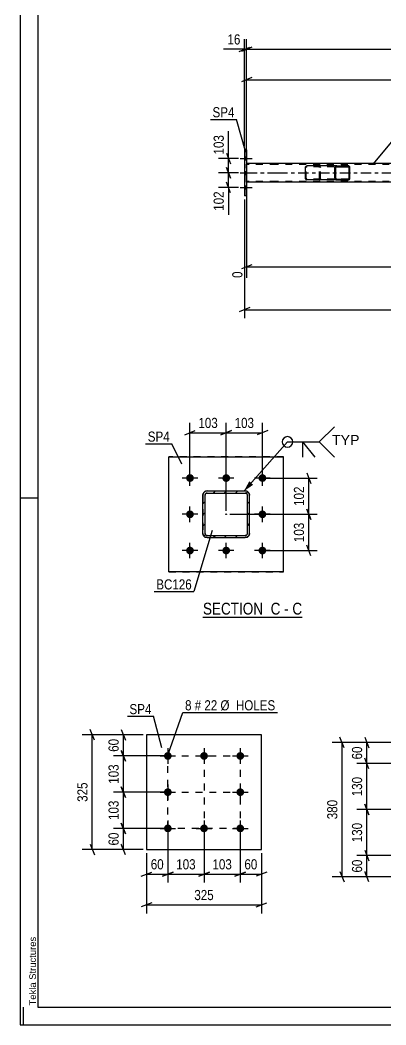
# Model space of a CAD drawing. Header units: millimetres. Extents: x 0 to 841, y 0 to 594.
# Drawn here: x 0 to 103.5, y 0 to 284.3 of the extents above; entities that cross this region are included whole.
import ezdxf

# ---------------------------------------------------------------- set-up
doc = ezdxf.new("R2010")
doc.units = ezdxf.units.MM
doc.linetypes.add('DXK_LINE_DOT2', pattern=[3.9198, 1.9599, -1.9599])
doc.linetypes.add('DXK_LINE_DOT3', pattern=[5.9187, 2.979, -0.9799, 0.9799, -0.9799])
doc.styles.add('Arial', font='arial.ttf', dxfattribs={"height": 0.2})
doc.styles.add('Arial Narrow', font='ARIALN.TTF', dxfattribs={"height": 0.2})

# ---------------------------------------------------------------- blocks, each defined once
blk = doc.blocks.new('Unknown-248143587-1133')
at = {"color": 5, "linetype": 'Continuous'}
for p, q in [((0, 594), (0, 0)), ((5, 589), (5, 5)), ((5, 149), (0, 149)), ((1, 0), (1, 5)), ((5, 5), (836, 5)), ((0, 0), (841, 0))]:
    blk.add_line(p, q, dxfattribs=at)
at = {"color": 174, "linetype": 'Continuous', "style": 'Arial'}
blk.add_text('Tekla Structures', height=1.9102, rotation=90, dxfattribs=at).set_placement((4.5, 5.5))
blk = doc.blocks.new('Unknown-248143587-13 - 2806')
at = {"color": 6, "linetype": 'Continuous'}
blk.add_line((51.75, 115.34), (79.82, 115.34), dxfattribs=at)
at = {"color": 0, "linetype": 'Continuous'}
blk.add_wipeout([(69.86, 116.09), (69.86, 119.59), (51.75, 119.59), (51.75, 116.09)], dxfattribs=at)
at = {"color": 7, "linetype": 'Continuous', "style": 'Arial Narrow'}
blk.add_text('SECTION ', height=3.34, dxfattribs=at).set_placement((51.75, 116.09))
at = {"color": 0, "linetype": 'Continuous'}
blk.add_wipeout([(73.67, 116.09), (73.67, 119.59), (70.91, 119.59), (70.91, 116.09)], dxfattribs=at)
blk.add_wipeout([(76, 116.09), (76, 119.59), (74.72, 119.59), (74.72, 116.09)], dxfattribs=at)
at = {"color": 7, "linetype": 'Continuous', "style": 'Arial Narrow'}
blk.add_text('C', height=3.34, dxfattribs=at).set_placement((70.91, 116.09))
at = {"color": 0, "linetype": 'Continuous'}
blk.add_wipeout([(79.82, 116.09), (79.82, 119.59), (77.05, 119.59), (77.05, 116.09)], dxfattribs=at)
at = {"color": 7, "linetype": 'Continuous', "style": 'Arial Narrow'}
for s, p in [('C', (77.05, 116.09)), ('-', (74.72, 116.09))]:
    blk.add_text(s, height=3.34, dxfattribs=at).set_placement(p)
blk = doc.blocks.new('Part-248143587-3631 - 3433')
at = {"color": 2, "linetype": 'Continuous'}
for p, q in [((72.63, 243.67), (64.11, 243.67)), ((163.97, 243.67), (72.73, 243.67)), ((72.63, 238.39), (64.11, 238.39)), ((589.65, 238.39), (72.73, 238.39))]:
    blk.add_line(p, q, dxfattribs=at)
at = {"color": 7, "linetype": 'DXK_LINE_DOT2'}
for p, q in [((64.11, 243.67), (64.11, 238.39)), ((72.63, 243.43), (64.11, 243.43)), ((731.64, 243.43), (72.73, 243.43)), ((72.63, 238.63), (64.11, 238.63)), ((731.64, 238.63), (72.73, 238.63))]:
    blk.add_line(p, q, dxfattribs=at)
at = {"color": 7, "linetype": 'DXK_LINE_DOT3'}
for p, q in [((64.11, 241.03), (72.63, 241.03)), ((72.73, 241.03), (731.64, 241.03))]:
    blk.add_line(p, q, dxfattribs=at)
blk = doc.blocks.new('Part-248143587-3572 - 3433')
at = {"color": 2, "linetype": 'Continuous'}
for p, q in [((64.11, 247.53), (63.47, 247.53)), ((63.47, 247.53), (63.47, 234.53)), ((64.11, 247.53), (64.11, 234.53)), ((64.11, 234.53), (63.47, 234.53))]:
    blk.add_line(p, q, dxfattribs=at)
at = {"color": 7, "linetype": 'DXK_LINE_DOT2'}
for p, q in [((63.47, 247.53), (63.47, 234.53)), ((64.11, 234.53), (64.11, 243.53))]:
    blk.add_line(p, q, dxfattribs=at)
blk = doc.blocks.new('Part-248143587-3575 - 3433')
at = {"linetype": 'Continuous'}
h = blk.add_hatch(dxfattribs=at)
h.set_pattern_fill('', scale=0.7, style=0, pattern_type=0)
h.set_pattern_definition([(45, (93.2942, 242.7308), (-1.57154, 1.57154), [])])
h.paths.add_polyline_path([(93.33, 242.55), (93.29, 242.73), (93.18, 242.89), (93.02, 242.99), (92.82, 243.03), (89.59, 243.03), (89.39, 242.99), (89.23, 242.89), (89.12, 242.73), (89.08, 242.55), (89.08, 239.51), (89.12, 239.32), (89.23, 239.17), (89.39, 239.06), (89.59, 239.03), (92.82, 239.03), (93.02, 239.06), (93.18, 239.17), (93.29, 239.32), (93.33, 239.51)])
h.paths.add_polyline_path([(93.06, 239.42), (93, 239.34), (92.92, 239.29), (92.82, 239.27), (89.59, 239.27), (89.49, 239.29), (89.41, 239.34), (89.35, 239.42), (89.33, 239.51), (89.33, 242.55), (89.35, 242.64), (89.41, 242.72), (89.49, 242.77), (89.59, 242.79), (92.82, 242.79), (92.92, 242.77), (93, 242.72), (93.06, 242.64), (93.08, 242.55), (93.08, 239.51)])
at = {"color": 2, "linetype": 'Continuous'}
for p, q in [((80.73, 242.55), (80.77, 242.73)), ((80.73, 239.51), (80.73, 242.55)), ((81.04, 242.99), (81.24, 243.03)), ((89.59, 243.03), (81.24, 243.03)), ((89.12, 242.73), (89.08, 242.55)), ((89.08, 239.51), (89.08, 242.55)), ((89.33, 242.55), (89.35, 242.64)), ((89.33, 239.51), (89.33, 242.55)), ((89.35, 242.64), (89.41, 242.72)), ((89.59, 243.03), (89.39, 242.99)), ((89.41, 242.72), (89.49, 242.77)), ((89.49, 242.77), (89.59, 242.79)), ((89.59, 243.03), (92.82, 243.03)), ((89.59, 242.79), (92.82, 242.79)), ((93.02, 242.99), (92.82, 243.03)), ((92.82, 242.79), (92.92, 242.77)), ((92.92, 242.77), (93, 242.72)), ((93, 242.72), (93.06, 242.64)), ((93.06, 242.64), (93.08, 242.55)), ((93.08, 239.51), (93.08, 242.55)), ((93.33, 242.55), (93.29, 242.73)), ((93.33, 239.51), (93.33, 242.55)), ((80.77, 239.32), (80.73, 239.51)), ((81.24, 239.03), (81.04, 239.06)), ((89.59, 239.03), (81.24, 239.03)), ((89.08, 239.51), (89.12, 239.32)), ((89.35, 239.42), (89.33, 239.51)), ((89.41, 239.34), (89.35, 239.42)), ((89.39, 239.06), (89.59, 239.03)), ((89.49, 239.29), (89.41, 239.34)), ((89.59, 239.27), (89.49, 239.29)), ((89.59, 239.27), (92.82, 239.27)), ((89.59, 239.03), (92.82, 239.03)), ((92.92, 239.29), (92.82, 239.27)), ((92.82, 239.03), (93.02, 239.06)), ((93, 239.34), (92.92, 239.29)), ((93.06, 239.42), (93, 239.34)), ((93.08, 239.51), (93.06, 239.42)), ((93.29, 239.32), (93.33, 239.51))]:
    blk.add_line(p, q, dxfattribs=at)
at = {"color": 7, "linetype": 'DXK_LINE_DOT2'}
for p, q in [((81, 242.64), (80.98, 242.55)), ((80.98, 239.51), (80.98, 242.55)), ((81.06, 242.72), (81, 242.64)), ((81.14, 242.77), (81.06, 242.72)), ((81.24, 242.79), (81.14, 242.77)), ((92.82, 242.79), (81.24, 242.79)), ((84.47, 243.03), (84.67, 242.99)), ((84.57, 242.77), (84.47, 242.79)), ((84.65, 242.72), (84.57, 242.77)), ((84.71, 242.64), (84.65, 242.72)), ((84.73, 242.55), (84.71, 242.64)), ((84.73, 239.51), (84.73, 242.55)), ((84.94, 242.73), (84.98, 242.55)), ((84.98, 239.51), (84.98, 242.55)), ((92.82, 243.03), (89.59, 243.03)), ((80.98, 239.51), (81, 239.42)), ((81, 239.42), (81.06, 239.34)), ((81.06, 239.34), (81.14, 239.29)), ((81.14, 239.29), (81.24, 239.27)), ((92.82, 239.27), (81.24, 239.27)), ((84.47, 239.27), (84.57, 239.29)), ((84.67, 239.06), (84.47, 239.03)), ((84.57, 239.29), (84.65, 239.34)), ((84.65, 239.34), (84.71, 239.42)), ((84.71, 239.42), (84.73, 239.51)), ((84.98, 239.51), (84.94, 239.32)), ((92.82, 239.03), (89.59, 239.03))]:
    blk.add_line(p, q, dxfattribs=at)
at = {"color": 2, "linetype": 'Continuous'}
for centre, start, end in [((81.22, 242.53), 110.7583, 155.68), ((89.57, 242.53), 110.7583, 155.68), ((92.84, 242.53), 24.32, 69.2417), ((81.22, 239.53), 204.32, 249.2417), ((89.57, 239.53), 204.32, 249.2417), ((92.84, 239.53), 290.7583, 335.68)]:
    blk.add_arc(centre, 0.496, start, end, dxfattribs=at)
at = {"color": 7, "linetype": 'DXK_LINE_DOT2'}
for centre, start, end in [((84.49, 242.53), 24.32, 69.2417), ((84.49, 239.53), 290.7583, 335.68)]:
    blk.add_arc(centre, 0.496, start, end, dxfattribs=at)
blk = doc.blocks.new('Bolt-248143587-3662 - 3433')
at = {"linetype": 'Continuous'}
for points in [[(64.11, 244.69), (64.11, 245.57), (63.47, 245.57), (63.47, 244.69)], [(64.11, 244.69), (64.11, 245.57), (63.47, 245.57), (63.47, 244.69)], [(64.11, 244.69), (64.11, 245.57), (63.47, 245.57), (63.47, 244.69)], [(64.11, 240.59), (64.11, 241.47), (63.47, 241.47), (63.47, 240.59)], [(64.11, 240.59), (64.11, 241.47), (63.47, 241.47), (63.47, 240.59)], [(64.11, 236.49), (64.11, 237.37), (63.47, 237.37), (63.47, 236.49)], [(64.11, 236.49), (64.11, 237.37), (63.47, 237.37), (63.47, 236.49)], [(64.11, 236.49), (64.11, 237.37), (63.47, 237.37), (63.47, 236.49)]]:
    blk.add_hatch(color=1, dxfattribs=at).paths.add_polyline_path(points)
at = {"color": 1, "linetype": 'Continuous'}
for p, q in [((62.31, 245.13), (65.63, 245.13)), ((62.31, 245.13), (65.63, 245.13)), ((62.31, 245.13), (65.63, 245.13)), ((63.47, 245.57), (64.11, 245.57)), ((63.47, 245.57), (64.11, 245.57)), ((63.47, 245.57), (64.11, 245.57)), ((63.47, 244.69), (64.11, 244.69)), ((63.47, 244.69), (64.11, 244.69)), ((63.47, 244.69), (64.11, 244.69)), ((62.31, 241.03), (65.63, 241.03)), ((62.31, 241.03), (65.63, 241.03)), ((63.47, 241.47), (64.11, 241.47)), ((63.47, 241.47), (64.11, 241.47)), ((63.47, 240.59), (64.11, 240.59)), ((63.47, 240.59), (64.11, 240.59)), ((62.31, 236.93), (65.63, 236.93)), ((62.31, 236.93), (65.63, 236.93)), ((62.31, 236.93), (65.63, 236.93)), ((63.47, 237.37), (64.11, 237.37)), ((63.47, 237.37), (64.11, 237.37)), ((63.47, 237.37), (64.11, 237.37)), ((63.47, 236.49), (64.11, 236.49)), ((63.47, 236.49), (64.11, 236.49)), ((63.47, 236.49), (64.11, 236.49))]:
    blk.add_line(p, q, dxfattribs=at)
blk = doc.blocks.new('Part-248143587-2860 - 2806')
at = {"linetype": 'Continuous'}
h = blk.add_hatch(dxfattribs=at)
h.set_pattern_fill('', scale=0.7, style=0, pattern_type=0)
h.set_pattern_definition([(45, (64.189, 137.9388), (-1.57154, 1.57154), [])])
h.paths.add_polyline_path([(63.73, 137.85), (64.19, 137.94), (64.58, 138.2), (64.84, 138.59), (64.93, 139.05), (64.93, 149.85), (64.84, 150.31), (64.58, 150.7), (64.19, 150.96), (63.73, 151.05), (52.93, 151.05), (52.47, 150.96), (52.08, 150.7), (51.82, 150.31), (51.73, 149.85), (51.73, 139.05), (51.82, 138.59), (52.08, 138.2), (52.47, 137.94), (52.93, 137.85)])
h.paths.add_polyline_path([(52.93, 138.45), (52.7, 138.49), (52.51, 138.62), (52.38, 138.82), (52.33, 139.05), (52.33, 149.85), (52.38, 150.08), (52.51, 150.27), (52.7, 150.4), (52.93, 150.45), (63.73, 150.45), (63.96, 150.4), (64.15, 150.27), (64.28, 150.08), (64.33, 149.85), (64.33, 139.05), (64.28, 138.82), (64.15, 138.62), (63.96, 138.49), (63.73, 138.45)])
blk.add_hatch(color=30, dxfattribs=at).paths.add_polyline_path([(58.33, 144.35, -1), (58.33, 144.55, -1)])
at = {"color": 7, "linetype": 'DXK_LINE_DOT2'}
for p, q in [((52.47, 150.96), (52.93, 151.05)), ((52.93, 151.05), (63.73, 151.05)), ((63.73, 151.05), (64.19, 150.96)), ((51.73, 149.85), (51.82, 150.31)), ((51.73, 149.85), (51.73, 139.05)), ((52.38, 150.08), (52.33, 149.85)), ((52.33, 139.05), (52.33, 149.85)), ((52.51, 150.27), (52.38, 150.08)), ((52.7, 150.4), (52.51, 150.27)), ((52.93, 150.45), (52.7, 150.4)), ((52.93, 150.45), (63.73, 150.45)), ((63.96, 150.4), (63.73, 150.45)), ((64.15, 150.27), (63.96, 150.4)), ((64.28, 150.08), (64.15, 150.27)), ((64.33, 149.85), (64.28, 150.08)), ((64.33, 139.05), (64.33, 149.85)), ((64.84, 150.31), (64.93, 149.85)), ((64.93, 139.05), (64.93, 149.85)), ((51.82, 138.59), (51.73, 139.05)), ((52.33, 139.05), (52.38, 138.82)), ((52.38, 138.82), (52.51, 138.62)), ((52.93, 137.85), (52.47, 137.94)), ((52.51, 138.62), (52.7, 138.49)), ((52.7, 138.49), (52.93, 138.45)), ((52.93, 138.45), (63.73, 138.45)), ((52.93, 137.85), (63.73, 137.85)), ((63.73, 138.45), (63.96, 138.49)), ((64.19, 137.94), (63.73, 137.85)), ((63.96, 138.49), (64.15, 138.62)), ((64.15, 138.62), (64.28, 138.82)), ((64.28, 138.82), (64.33, 139.05)), ((64.93, 139.05), (64.84, 138.59))]:
    blk.add_line(p, q, dxfattribs=at)
at = {"color": 2, "linetype": 'Continuous'}
for p, q in [((52.93, 151.05), (52.47, 150.96)), ((52.93, 151.05), (52.93, 151.05)), ((52.93, 151.05), (63.73, 151.05)), ((63.73, 151.05), (63.73, 151.05)), ((64.19, 150.96), (63.73, 151.05)), ((51.82, 150.31), (51.73, 149.85)), ((51.73, 149.85), (51.73, 149.85)), ((51.73, 139.05), (51.73, 149.85)), ((52.33, 149.85), (52.38, 150.08)), ((52.33, 149.85), (52.33, 149.85)), ((52.33, 139.05), (52.33, 149.85)), ((52.38, 150.08), (52.51, 150.27)), ((52.51, 150.27), (52.7, 150.4)), ((52.7, 150.4), (52.93, 150.45)), ((52.93, 150.45), (52.93, 150.45)), ((52.93, 150.45), (63.73, 150.45)), ((63.73, 150.45), (63.73, 150.45)), ((63.73, 150.45), (63.96, 150.4)), ((63.96, 150.4), (64.15, 150.27)), ((64.15, 150.27), (64.28, 150.08)), ((64.28, 150.08), (64.33, 149.85)), ((64.33, 149.85), (64.33, 149.85)), ((64.33, 139.05), (64.33, 149.85)), ((64.93, 149.85), (64.84, 150.31)), ((64.93, 149.85), (64.93, 149.85)), ((64.93, 139.05), (64.93, 149.85)), ((51.73, 139.05), (51.73, 139.05)), ((51.73, 139.05), (51.82, 138.59)), ((52.33, 139.05), (52.33, 139.05)), ((52.38, 138.82), (52.33, 139.05)), ((52.51, 138.62), (52.38, 138.82)), ((52.47, 137.94), (52.93, 137.85)), ((52.7, 138.49), (52.51, 138.62)), ((52.93, 138.45), (52.7, 138.49)), ((52.93, 138.45), (52.93, 138.45)), ((52.93, 138.45), (63.73, 138.45)), ((52.93, 137.85), (52.93, 137.85)), ((52.93, 137.85), (63.73, 137.85)), ((63.96, 138.49), (63.73, 138.45)), ((63.73, 138.45), (63.73, 138.45)), ((63.73, 137.85), (64.19, 137.94)), ((63.73, 137.85), (63.73, 137.85)), ((64.15, 138.62), (63.96, 138.49)), ((64.28, 138.82), (64.15, 138.62)), ((64.33, 139.05), (64.28, 138.82)), ((64.33, 139.05), (64.33, 139.05)), ((64.84, 138.59), (64.93, 139.05)), ((64.93, 139.05), (64.93, 139.05))]:
    blk.add_line(p, q, dxfattribs=at)
at = {"color": 7, "linetype": 'DXK_LINE_DOT3'}
blk.add_line((58.33, 144.45), (58.33, 144.45), dxfattribs=at)
at = {"color": 30, "linetype": 'DXK_LINE_DOT3'}
blk.add_line((58.33, 144.45), (58.33, 144.45), dxfattribs=at)
at = {"color": 30, "linetype": 'Continuous'}
blk.add_circle((58.33, 144.45), 0.1, dxfattribs=at)
at = {"color": 7, "linetype": 'DXK_LINE_DOT2'}
for centre, start, end in [((52.93, 149.85), 112.5, 157.5), ((63.73, 149.85), 22.5, 67.5), ((52.93, 139.05), 202.5, 247.5), ((63.73, 139.05), 292.5, 337.5)]:
    blk.add_arc(centre, 1.2, start, end, dxfattribs=at)
at = {"color": 2, "linetype": 'Continuous'}
for centre, start, end in [((52.93, 149.85), 112.5, 157.5), ((63.73, 149.85), 22.5, 67.5), ((52.93, 139.05), 202.5, 247.5), ((63.73, 139.05), 292.5, 337.5)]:
    blk.add_arc(centre, 1.2, start, end, dxfattribs=at)
blk = doc.blocks.new('Part-248143587-2831 - 2806')
at = {"color": 2, "linetype": 'Continuous'}
for p, q in [((42.08, 160.7), (74.58, 160.7)), ((42.08, 128.2), (42.08, 160.7)), ((74.58, 128.2), (74.58, 160.7)), ((74.58, 128.2), (42.08, 128.2))]:
    blk.add_line(p, q, dxfattribs=at)
at = {"color": 7, "linetype": 'DXK_LINE_DOT2'}
for p, q in [((74.58, 160.7), (42.08, 160.7)), ((42.08, 128.2), (74.58, 128.2))]:
    blk.add_line(p, q, dxfattribs=at)
blk = doc.blocks.new('Bolt-248143587-2833 - 2806')
at = {"linetype": 'Continuous'}
for points in [[(48.08, 153.6, -1), (48.08, 155.8, -1)], [(58.33, 153.6, -1), (58.33, 155.8, -1)], [(68.58, 153.6, -1), (68.58, 155.8, -1)], [(48.08, 143.35, -1), (48.08, 145.55, -1)], [(68.58, 143.35, -1), (68.58, 145.55, -1)], [(48.08, 133.1, -1), (48.08, 135.3, -1)], [(58.33, 133.1, -1), (58.33, 135.3, -1)], [(68.58, 133.1, -1), (68.58, 135.3, -1)]]:
    blk.add_hatch(color=1, dxfattribs=at).paths.add_polyline_path(points)
at = {"color": 1, "linetype": 'Continuous'}
for p, q in [((48.08, 152.5), (48.08, 156.9)), ((58.33, 152.5), (58.33, 156.9)), ((68.58, 152.5), (68.58, 156.9)), ((50.28, 154.7), (45.88, 154.7)), ((60.53, 154.7), (56.13, 154.7)), ((70.78, 154.7), (66.38, 154.7)), ((48.08, 142.25), (48.08, 146.65)), ((68.58, 142.25), (68.58, 146.65)), ((50.28, 144.45), (45.88, 144.45)), ((70.78, 144.45), (66.38, 144.45)), ((50.28, 134.2), (45.88, 134.2)), ((48.08, 132), (48.08, 136.4)), ((60.53, 134.2), (56.13, 134.2)), ((58.33, 132), (58.33, 136.4)), ((70.78, 134.2), (66.38, 134.2)), ((68.58, 132), (68.58, 136.4))]:
    blk.add_line(p, q, dxfattribs=at)
blk = doc.blocks.new('Bolt-248143587-19166 - 19164')
at = {"linetype": 'Continuous'}
for points in [[(41.81, 77.19, -1), (41.81, 74.99, -1)], [(52.06, 77.19, -1), (52.06, 74.99, -1)], [(62.31, 77.19, -1), (62.31, 74.99, -1)], [(41.81, 66.94, -1), (41.81, 64.74, -1)], [(62.31, 66.94, -1), (62.31, 64.74, -1)], [(41.81, 56.69, -1), (41.81, 54.49, -1)], [(52.06, 56.69, -1), (52.06, 54.49, -1)], [(62.31, 56.69, -1), (62.31, 54.49, -1)]]:
    blk.add_hatch(color=1, dxfattribs=at).paths.add_polyline_path(points)
at = {"color": 1, "linetype": 'Continuous'}
for p, q in [((41.81, 78.29), (41.81, 73.89)), ((52.06, 78.29), (52.06, 73.89)), ((62.31, 78.29), (62.31, 73.89)), ((39.61, 76.09), (44.01, 76.09)), ((49.86, 76.09), (54.26, 76.09)), ((60.11, 76.09), (64.51, 76.09)), ((39.61, 65.84), (44.01, 65.84)), ((41.81, 68.04), (41.81, 63.64)), ((60.11, 65.84), (64.51, 65.84)), ((62.31, 68.04), (62.31, 63.64)), ((41.81, 57.79), (41.81, 53.39)), ((52.06, 57.79), (52.06, 53.39)), ((62.31, 57.79), (62.31, 53.39)), ((39.61, 55.59), (44.01, 55.59)), ((49.86, 55.59), (54.26, 55.59)), ((60.11, 55.59), (64.51, 55.59))]:
    blk.add_line(p, q, dxfattribs=at)
blk = doc.blocks.new('Part-248143587-19165 - 19164')
at = {"color": 2, "linetype": 'Continuous'}
for p, q in [((35.81, 82.09), (35.81, 49.59)), ((68.31, 82.09), (35.81, 82.09)), ((68.31, 49.59), (68.31, 82.09)), ((35.81, 49.59), (68.31, 49.59))]:
    blk.add_line(p, q, dxfattribs=at)
blk = doc.blocks.new('Rectangle-248143587-20708 - 19164')
at = {"color": 1, "linetype": 'DXK_LINE_DOT2'}
blk.add_lwpolyline([(41.81, 76.09), (62.31, 76.09), (62.31, 55.59), (41.81, 55.59), (41.81, 76.09)], close=True, dxfattribs=at)
blk = doc.blocks.new('Line-248143587-20843 - 19164')
at = {"color": 1, "linetype": 'DXK_LINE_DOT2'}
blk.add_line((41.81, 65.84), (62.31, 65.84), dxfattribs=at)
blk = doc.blocks.new('Line-248143587-20850 - 19164')
at = {"color": 1, "linetype": 'DXK_LINE_DOT2'}
blk.add_line((52.06, 76.09), (52.06, 55.59), dxfattribs=at)
blk = doc.blocks.new('StraightDimension-248143587-17992 - 3433')
at = {"color": 7, "linetype": 'Continuous'}
for p, q in [((58.38, 242.53), (59.58, 239.53)), ((61.79, 241.03), (56.13, 241.03)), ((58.98, 236.93), (58.98, 241.03)), ((61.79, 236.93), (56.13, 236.93)), ((59.58, 235.43), (58.38, 238.43))]:
    blk.add_line(p, q, dxfattribs=at)
at = {"color": 0}
blk.add_wipeout([(58.23, 236.4), (54.03, 236.4), (54.03, 229.72), (58.23, 229.72)], dxfattribs=at)
at = {"color": 7, "linetype": 'Continuous'}
blk.add_line((58.98, 236.93), (58.98, 229.19), dxfattribs=at)
blk.add_line((58.98, 236.93), (58.98, 229.19), dxfattribs=at)
at = {"color": 3, "style": 'Arial Narrow'}
blk.add_text('102', height=2.863, rotation=90.0002, dxfattribs=at).set_placement((57.63, 230.32))
blk = doc.blocks.new('StraightDimension-248143587-3708 - 3433')
at = {"color": 7, "linetype": 'Continuous'}
for p, q in [((64.11, 237.39), (64.11, 211.32)), ((164.77, 236.99), (164.77, 205.84)), ((65.61, 215.05), (62.61, 213.85)), ((64.11, 214.45), (164.77, 214.45)), ((163.27, 213.85), (166.27, 215.05))]:
    blk.add_line(p, q, dxfattribs=at)
at = {"color": 0}
blk.add_wipeout([(118.69, 215.2), (118.69, 219.4), (110.18, 219.4), (110.18, 215.2)], dxfattribs=at)
at = {"color": 0, "linetype": 'Continuous'}
for points in [[(63.51, 213.75), (59.31, 213.75), (59.31, 210.72), (63.51, 210.72)], [(164.17, 213.75), (159.97, 213.75), (159.97, 205.24), (164.17, 205.24)]]:
    blk.add_wipeout(points, dxfattribs=at)
at = {"color": 3, "style": 'Arial Narrow'}
blk.add_text('3626', height=2.863, dxfattribs=at).set_placement((110.78, 215.8))
at = {"color": 3, "linetype": 'Continuous', "style": 'Arial Narrow'}
for s, height, p in [('0', 2.86, (62.91, 211.32)), ('3626', 2.863, (163.57, 205.84))]:
    blk.add_text(s, height=height, rotation=90.0002, dxfattribs=at).set_placement(p)
blk = doc.blocks.new('StraightDimension-248143587-3715 - 3433')
at = {"color": 7, "linetype": 'Continuous'}
for p, q in [((63.47, 233.53), (63.47, 199.94)), ((64.97, 202.94), (61.97, 201.74)), ((63.47, 202.34), (740.9, 202.34))]:
    blk.add_line(p, q, dxfattribs=at)
blk = doc.blocks.new('StraightDimension-248143587-3748 - 3433')
at = {"color": 7, "linetype": 'Continuous'}
for p, q in [((64.11, 244.67), (64.11, 270.24)), ((164.77, 245.07), (164.77, 270.24)), ((65.61, 267.99), (62.61, 266.79)), ((64.11, 267.39), (164.77, 267.39)), ((163.27, 266.79), (166.27, 267.99))]:
    blk.add_line(p, q, dxfattribs=at)
at = {"color": 0}
blk.add_wipeout([(118.7, 268.14), (118.7, 272.34), (110.18, 272.34), (110.18, 268.14)], dxfattribs=at)
at = {"color": 3, "style": 'Arial Narrow'}
blk.add_text('3626', height=2.863, dxfattribs=at).set_placement((110.78, 268.74))
blk = doc.blocks.new('StraightDimension-248143587-3765 - 3433')
at = {"color": 7, "linetype": 'Continuous'}
for p, q in [((64.11, 248.53), (64.11, 278.87)), ((65.61, 276.62), (62.61, 275.42)), ((64.11, 276.02), (740.26, 276.02))]:
    blk.add_line(p, q, dxfattribs=at)
blk = doc.blocks.new('StraightDimension-248143587-3775 - 3433')
at = {"color": 7, "linetype": 'Continuous'}
for p, q in [((63.47, 248.53), (63.47, 278.87)), ((64.11, 248.53), (64.11, 278.87)), ((61.97, 275.42), (64.97, 276.62)), ((65.61, 276.62), (62.61, 275.42)), ((63.47, 276.02), (64.11, 276.02))]:
    blk.add_line(p, q, dxfattribs=at)
at = {"color": 0}
blk.add_wipeout([(62.94, 276.77), (62.94, 280.97), (58.09, 280.97), (58.09, 276.77)], dxfattribs=at)
at = {"color": 7, "linetype": 'Continuous'}
blk.add_line((63.47, 276.02), (57.56, 276.02), dxfattribs=at)
blk.add_line((63.47, 276.02), (57.56, 276.02), dxfattribs=at)
at = {"color": 3, "style": 'Arial Narrow'}
blk.add_text('16', height=2.863, dxfattribs=at).set_placement((58.69, 277.37))
blk = doc.blocks.new('StraightDimension-248143587-17991 - 3433')
at = {"color": 7, "linetype": 'Continuous'}
for p, q in [((61.79, 245.13), (56.13, 245.13)), ((58.38, 246.63), (59.58, 243.63)), ((58.98, 241.03), (58.98, 245.13)), ((59.58, 239.53), (58.38, 242.53)), ((61.79, 241.03), (56.13, 241.03))]:
    blk.add_line(p, q, dxfattribs=at)
at = {"color": 0}
blk.add_wipeout([(58.23, 252.34), (54.03, 252.34), (54.03, 245.65), (58.23, 245.65)], dxfattribs=at)
at = {"color": 7, "linetype": 'Continuous'}
blk.add_line((58.98, 245.13), (58.98, 252.86), dxfattribs=at)
blk.add_line((58.98, 245.13), (58.98, 252.86), dxfattribs=at)
at = {"color": 3, "style": 'Arial Narrow'}
blk.add_text('103', height=2.863, rotation=90.0002, dxfattribs=at).set_placement((57.63, 246.25))
blk = doc.blocks.new('StraightDimension-248143587-18056 - 2806')
at = {"color": 7, "linetype": 'Continuous'}
for p, q in [((69.58, 154.7), (84.1, 154.7)), ((81.1, 156.2), (82.3, 153.2)), ((81.7, 144.45), (81.7, 154.7)), ((82.3, 142.95), (81.1, 145.95)), ((59.33, 144.45), (84.1, 144.45))]:
    blk.add_line(p, q, dxfattribs=at)
at = {"color": 0}
blk.add_wipeout([(80.95, 152.92), (76.75, 152.92), (76.75, 146.23), (80.95, 146.23)], dxfattribs=at)
at = {"color": 3, "style": 'Arial Narrow'}
blk.add_text('102', height=2.863, rotation=90.0002, dxfattribs=at).set_placement((80.35, 146.83))
blk = doc.blocks.new('StraightDimension-248143587-18057 - 2806')
at = {"color": 7, "linetype": 'Continuous'}
for p, q in [((81.1, 145.95), (82.3, 142.95)), ((59.33, 144.45), (84.1, 144.45)), ((81.7, 134.2), (81.7, 144.45)), ((69.58, 134.2), (84.1, 134.2)), ((82.3, 132.7), (81.1, 135.7))]:
    blk.add_line(p, q, dxfattribs=at)
at = {"color": 0}
blk.add_wipeout([(80.95, 142.67), (76.75, 142.67), (76.75, 135.98), (80.95, 135.98)], dxfattribs=at)
at = {"color": 3, "style": 'Arial Narrow'}
blk.add_text('103', height=2.863, rotation=90.0002, dxfattribs=at).set_placement((80.35, 136.58))
blk = doc.blocks.new('StraightDimension-248143587-18064 - 2806')
at = {"color": 7, "linetype": 'Continuous'}
for p, q in [((56.83, 166.92), (59.83, 168.12)), ((58.33, 145.45), (58.33, 170.37)), ((70.08, 168.12), (67.08, 166.92)), ((68.58, 155.7), (68.58, 170.37)), ((58.33, 167.52), (68.58, 167.52))]:
    blk.add_line(p, q, dxfattribs=at)
at = {"color": 0}
blk.add_wipeout([(66.8, 168.27), (66.8, 172.47), (60.11, 172.47), (60.11, 168.27)], dxfattribs=at)
at = {"color": 3, "style": 'Arial Narrow'}
blk.add_text('103', height=2.863, dxfattribs=at).set_placement((60.71, 168.87))
blk = doc.blocks.new('StraightDimension-248143587-18065 - 2806')
at = {"color": 7, "linetype": 'Continuous'}
for p, q in [((46.58, 166.92), (49.58, 168.12)), ((48.08, 155.7), (48.08, 170.37)), ((59.83, 168.12), (56.83, 166.92)), ((58.33, 145.45), (58.33, 170.37)), ((48.08, 167.52), (58.33, 167.52))]:
    blk.add_line(p, q, dxfattribs=at)
at = {"color": 0}
blk.add_wipeout([(56.55, 168.27), (56.55, 172.47), (49.86, 172.47), (49.86, 168.27)], dxfattribs=at)
at = {"color": 3, "style": 'Arial Narrow'}
blk.add_text('103', height=2.863, dxfattribs=at).set_placement((50.46, 168.87))
blk = doc.blocks.new('StraightDimension-248143587-19494 - 19212')
at = {"color": 7, "linetype": 'Continuous'}
for p, q in [((113.13, 79.93), (95.28, 79.93)), ((97.53, 81.43), (98.73, 78.43)), ((98.13, 73.93), (98.13, 79.93)), ((119.13, 73.93), (95.28, 73.93)), ((98.73, 72.43), (97.53, 75.43))]:
    blk.add_line(p, q, dxfattribs=at)
at = {"color": 0}
blk.add_wipeout([(97.38, 79.35), (93.18, 79.35), (93.18, 74.5), (97.38, 74.5)], dxfattribs=at)
at = {"color": 3, "style": 'Arial Narrow'}
blk.add_text('60', height=2.863, rotation=90.0002, dxfattribs=at).set_placement((96.78, 75.1))
blk = doc.blocks.new('StraightDimension-248143587-19510 - 19212')
at = {"color": 7, "linetype": 'Continuous'}
for p, q in [((113.13, 79.93), (88.28, 79.93)), ((91.73, 78.43), (90.53, 81.43)), ((91.13, 41.93), (91.13, 79.93)), ((90.53, 43.43), (91.73, 40.43)), ((113.13, 41.93), (88.28, 41.93))]:
    blk.add_line(p, q, dxfattribs=at)
at = {"color": 0}
blk.add_wipeout([(90.38, 64.27), (86.18, 64.27), (86.18, 57.58), (90.38, 57.58)], dxfattribs=at)
at = {"color": 3, "style": 'Arial Narrow'}
blk.add_text('380', height=2.863, rotation=90.0002, dxfattribs=at).set_placement((89.78, 58.18))
blk = doc.blocks.new('StraightDimension-248143587-19495 - 19212')
at = {"color": 7, "linetype": 'Continuous'}
for p, q in [((119.13, 73.93), (95.28, 73.93)), ((98.73, 72.43), (97.53, 75.43)), ((98.13, 60.93), (98.13, 73.93)), ((119.13, 60.93), (95.28, 60.93)), ((97.53, 62.43), (98.73, 59.43))]:
    blk.add_line(p, q, dxfattribs=at)
at = {"color": 0}
blk.add_wipeout([(97.38, 70.77), (93.18, 70.77), (93.18, 64.08), (97.38, 64.08)], dxfattribs=at)
at = {"color": 3, "style": 'Arial Narrow'}
blk.add_text('130', height=2.863, rotation=90.0002, dxfattribs=at).set_placement((96.78, 64.68))
blk = doc.blocks.new('StraightDimension-248143587-19496 - 19212')
at = {"color": 7, "linetype": 'Continuous'}
for p, q in [((119.13, 60.93), (95.28, 60.93)), ((98.73, 59.43), (97.53, 62.43)), ((98.13, 47.93), (98.13, 60.93)), ((97.53, 49.43), (98.73, 46.43)), ((119.13, 47.93), (95.28, 47.93))]:
    blk.add_line(p, q, dxfattribs=at)
at = {"color": 0}
blk.add_wipeout([(97.38, 57.77), (93.18, 57.77), (93.18, 51.08), (97.38, 51.08)], dxfattribs=at)
at = {"color": 3, "style": 'Arial Narrow'}
blk.add_text('130', height=2.863, rotation=90.0002, dxfattribs=at).set_placement((96.78, 51.68))
blk = doc.blocks.new('StraightDimension-248143587-19497 - 19212')
at = {"color": 7, "linetype": 'Continuous'}
for p, q in [((97.53, 49.43), (98.73, 46.43)), ((119.13, 47.93), (95.28, 47.93)), ((98.13, 41.93), (98.13, 47.93)), ((98.73, 40.43), (97.53, 43.43)), ((113.13, 41.93), (95.28, 41.93))]:
    blk.add_line(p, q, dxfattribs=at)
at = {"color": 0}
blk.add_wipeout([(97.38, 47.35), (93.18, 47.35), (93.18, 42.5), (97.38, 42.5)], dxfattribs=at)
at = {"color": 3, "style": 'Arial Narrow'}
blk.add_text('60', height=2.863, rotation=90.0002, dxfattribs=at).set_placement((96.78, 43.1))
blk = doc.blocks.new('StraightDimension-248143587-19413 - 19164')
at = {"color": 7, "linetype": 'Continuous'}
for p, q in [((28.64, 57.09), (29.84, 54.09)), ((40.81, 55.59), (26.39, 55.59)), ((29.24, 49.59), (29.24, 55.59)), ((34.81, 49.59), (26.39, 49.59)), ((29.84, 48.09), (28.64, 51.09))]:
    blk.add_line(p, q, dxfattribs=at)
at = {"color": 0}
blk.add_wipeout([(28.49, 55.02), (24.29, 55.02), (24.29, 50.16), (28.49, 50.16)], dxfattribs=at)
at = {"color": 3, "style": 'Arial Narrow'}
blk.add_text('60', height=2.863, rotation=90.0002, dxfattribs=at).set_placement((27.89, 50.76))
blk = doc.blocks.new('StraightDimension-248143587-19410 - 19164')
at = {"color": 7, "linetype": 'Continuous'}
for p, q in [((28.64, 83.59), (29.84, 80.59)), ((34.81, 82.09), (26.39, 82.09)), ((29.24, 76.09), (29.24, 82.09)), ((29.84, 74.59), (28.64, 77.59)), ((40.81, 76.09), (26.39, 76.09))]:
    blk.add_line(p, q, dxfattribs=at)
at = {"color": 0}
blk.add_wipeout([(28.49, 81.52), (24.29, 81.52), (24.29, 76.66), (28.49, 76.66)], dxfattribs=at)
at = {"color": 3, "style": 'Arial Narrow'}
blk.add_text('60', height=2.863, rotation=90.0002, dxfattribs=at).set_placement((27.89, 77.26))
blk = doc.blocks.new('StraightDimension-248143587-19411 - 19164')
at = {"color": 7, "linetype": 'Continuous'}
for p, q in [((28.64, 77.59), (29.84, 74.59)), ((40.81, 76.09), (26.39, 76.09)), ((29.24, 65.84), (29.24, 76.09)), ((40.81, 65.84), (26.39, 65.84)), ((29.84, 64.34), (28.64, 67.34))]:
    blk.add_line(p, q, dxfattribs=at)
at = {"color": 0}
blk.add_wipeout([(28.49, 74.31), (24.29, 74.31), (24.29, 67.62), (28.49, 67.62)], dxfattribs=at)
at = {"color": 3, "style": 'Arial Narrow'}
blk.add_text('103', height=2.863, rotation=90.0002, dxfattribs=at).set_placement((27.89, 68.22))
blk = doc.blocks.new('StraightDimension-248143587-19412 - 19164')
at = {"color": 7, "linetype": 'Continuous'}
for p, q in [((40.81, 65.84), (26.39, 65.84)), ((28.64, 67.34), (29.84, 64.34)), ((29.24, 55.59), (29.24, 65.84)), ((29.84, 54.09), (28.64, 57.09)), ((40.81, 55.59), (26.39, 55.59))]:
    blk.add_line(p, q, dxfattribs=at)
at = {"color": 0}
blk.add_wipeout([(28.49, 64.06), (24.29, 64.06), (24.29, 57.37), (28.49, 57.37)], dxfattribs=at)
at = {"color": 3, "style": 'Arial Narrow'}
blk.add_text('103', height=2.863, rotation=90.0002, dxfattribs=at).set_placement((27.89, 57.97))
blk = doc.blocks.new('StraightDimension-248143587-19426 - 19164')
at = {"color": 7, "linetype": 'Continuous'}
for p, q in [((21.02, 80.59), (19.82, 83.59)), ((34.81, 82.09), (17.57, 82.09)), ((20.42, 49.59), (20.42, 82.09)), ((34.81, 49.59), (17.57, 49.59)), ((19.82, 51.09), (21.02, 48.09))]:
    blk.add_line(p, q, dxfattribs=at)
at = {"color": 0}
blk.add_wipeout([(19.67, 69.18), (15.47, 69.18), (15.47, 62.5), (19.67, 62.5)], dxfattribs=at)
at = {"color": 3, "style": 'Arial Narrow'}
blk.add_text('325', height=2.863, rotation=90.0002, dxfattribs=at).set_placement((19.07, 63.1))
blk = doc.blocks.new('StraightDimension-248143587-19430 - 19164')
at = {"color": 7, "linetype": 'Continuous'}
for p, q in [((62.31, 54.59), (62.31, 40.25)), ((68.31, 48.59), (68.31, 40.25)), ((60.81, 42.05), (63.81, 43.25)), ((62.31, 42.65), (68.31, 42.65)), ((69.81, 43.25), (66.81, 42.05))]:
    blk.add_line(p, q, dxfattribs=at)
at = {"color": 0}
blk.add_wipeout([(67.74, 43.4), (67.74, 47.6), (62.88, 47.6), (62.88, 43.4)], dxfattribs=at)
at = {"color": 3, "style": 'Arial Narrow'}
blk.add_text('60', height=2.863, dxfattribs=at).set_placement((63.48, 44))
blk = doc.blocks.new('StraightDimension-248143587-19431 - 19164')
at = {"color": 7, "linetype": 'Continuous'}
for p, q in [((52.06, 54.59), (52.06, 40.25)), ((62.31, 54.59), (62.31, 40.25)), ((50.56, 42.05), (53.56, 43.25)), ((52.06, 42.65), (62.31, 42.65)), ((63.81, 43.25), (60.81, 42.05))]:
    blk.add_line(p, q, dxfattribs=at)
at = {"color": 0}
blk.add_wipeout([(60.52, 43.4), (60.52, 47.6), (53.84, 47.6), (53.84, 43.4)], dxfattribs=at)
at = {"color": 3, "style": 'Arial Narrow'}
blk.add_text('103', height=2.863, dxfattribs=at).set_placement((54.44, 44))
blk = doc.blocks.new('StraightDimension-248143587-19432 - 19164')
at = {"color": 7, "linetype": 'Continuous'}
for p, q in [((41.81, 54.59), (41.81, 40.25)), ((52.06, 54.59), (52.06, 40.25)), ((40.31, 42.05), (43.31, 43.25)), ((41.81, 42.65), (52.06, 42.65)), ((53.56, 43.25), (50.56, 42.05))]:
    blk.add_line(p, q, dxfattribs=at)
at = {"color": 0}
blk.add_wipeout([(50.27, 43.4), (50.27, 47.6), (43.59, 47.6), (43.59, 43.4)], dxfattribs=at)
at = {"color": 3, "style": 'Arial Narrow'}
blk.add_text('103', height=2.863, dxfattribs=at).set_placement((44.19, 44))
blk = doc.blocks.new('StraightDimension-248143587-19433 - 19164')
at = {"color": 7, "linetype": 'Continuous'}
for p, q in [((41.81, 54.59), (41.81, 40.25)), ((35.81, 48.59), (35.81, 40.25)), ((34.31, 42.05), (37.31, 43.25)), ((35.81, 42.65), (41.81, 42.65)), ((43.31, 43.25), (40.31, 42.05))]:
    blk.add_line(p, q, dxfattribs=at)
at = {"color": 0}
blk.add_wipeout([(41.24, 43.4), (41.24, 47.6), (36.38, 47.6), (36.38, 43.4)], dxfattribs=at)
at = {"color": 3, "style": 'Arial Narrow'}
blk.add_text('60', height=2.863, dxfattribs=at).set_placement((36.98, 44))
blk = doc.blocks.new('StraightDimension-248143587-19446 - 19164')
at = {"color": 7, "linetype": 'Continuous'}
for p, q in [((35.81, 48.59), (35.81, 31.56)), ((68.31, 48.59), (68.31, 31.56)), ((37.31, 34.56), (34.31, 33.36)), ((66.81, 33.36), (69.81, 34.56)), ((35.81, 33.96), (68.31, 33.96))]:
    blk.add_line(p, q, dxfattribs=at)
at = {"color": 0}
blk.add_wipeout([(55.4, 34.71), (55.4, 38.91), (48.71, 38.91), (48.71, 34.71)], dxfattribs=at)
at = {"color": 3, "style": 'Arial Narrow'}
blk.add_text('325', height=2.863, dxfattribs=at).set_placement((49.31, 35.31))
blk = doc.blocks.new('Mark-248143587-3627 - 3433')
at = {"color": 0}
blk.add_wipeout([(116.32, 250.98), (116.32, 253.98), (106.27, 253.98), (106.27, 250.98)], dxfattribs=at)
blk.add_wipeout([(116.32, 250.98), (116.32, 253.98), (106.27, 253.98), (106.27, 250.98)], dxfattribs=at)
at = {"color": 30, "linetype": 'Continuous'}
for p, q in [((99.91, 243.52), (105.67, 250.38)), ((105.67, 250.38), (116.92, 250.38))]:
    blk.add_line(p, q, dxfattribs=at)
at = {"color": 3, "style": 'Arial Narrow'}
blk.add_text('BC126', height=2.863, dxfattribs=at).set_placement((106.27, 250.98))
blk = doc.blocks.new('Mark-248143587-3568 - 3433')
at = {"color": 0}
blk.add_wipeout([(60.66, 256.76), (60.66, 259.76), (54.45, 259.76), (54.45, 256.76)], dxfattribs=at)
blk.add_wipeout([(60.66, 256.76), (60.66, 259.76), (54.45, 259.76), (54.45, 256.76)], dxfattribs=at)
at = {"color": 30, "linetype": 'Continuous'}
for p in [(53.85, 256.16), (63.87, 246.85)]:
    blk.add_line(p, (61.26, 256.16), dxfattribs=at)
at = {"color": 3, "style": 'Arial Narrow'}
blk.add_text('SP4', height=2.863, dxfattribs=at).set_placement((54.45, 256.76))
blk = doc.blocks.new('Mark-248143587-2827 - 2806')
at = {"color": 0}
blk.add_wipeout([(42.34, 164.99), (42.34, 167.99), (36.13, 167.99), (36.13, 164.99)], dxfattribs=at)
blk.add_wipeout([(42.34, 164.99), (42.34, 167.99), (36.13, 167.99), (36.13, 164.99)], dxfattribs=at)
at = {"color": 30, "linetype": 'Continuous'}
for p in [(35.53, 164.39), (45.81, 158.64)]:
    blk.add_line(p, (42.94, 164.39), dxfattribs=at)
at = {"color": 3, "style": 'Arial Narrow'}
blk.add_text('SP4', height=2.863, dxfattribs=at).set_placement((36.13, 164.99))
blk = doc.blocks.new('WeldMark-248143587-2936 - 2806')
at = {"linetype": 'Continuous'}
blk.add_hatch(color=30, dxfattribs=at).paths.add_polyline_path([(65.96, 152.8), (63.41, 151.05), (64.83, 153.8)])
at = {"color": 30, "linetype": 'Continuous'}
for p, q in [((63.41, 151.05), (75.66, 164.93)), ((75.66, 164.93), (84.66, 164.93))]:
    blk.add_line(p, q, dxfattribs=at)
at = {"color": 3, "linetype": 'Continuous'}
for q in [(83.37, 160.64), (79.94, 160.64)]:
    blk.add_line((79.94, 164.93), q, dxfattribs=at)
for start, end in [(90, 270), (270, 90)]:
    blk.add_arc((75.66, 164.93), 1.5, start, end, dxfattribs=at)
at = {"color": 0, "linetype": 'Continuous'}
blk.add_wipeout([(96.03, 164.03), (96.03, 167.03), (88.26, 167.03), (88.26, 164.03)], dxfattribs=at)
blk.add_wipeout([(96.03, 164.03), (96.03, 167.03), (88.26, 167.03), (88.26, 164.03)], dxfattribs=at)
at = {"color": 3, "linetype": 'Continuous'}
for q in [(88.94, 169.21), (88.94, 160.64)]:
    blk.add_line((84.66, 164.93), q, dxfattribs=at)
at = {"color": 3, "linetype": 'Continuous', "style": 'Arial'}
blk.add_text('TYP', height=2.865, dxfattribs=at).set_placement((88.26, 164.03))
blk = doc.blocks.new('Mark-248143587-2856 - 2806')
at = {"color": 0}
blk.add_wipeout([(48.59, 123.19), (48.59, 126.19), (38.54, 126.19), (38.54, 123.19)], dxfattribs=at)
blk.add_wipeout([(48.59, 123.19), (48.59, 126.19), (38.54, 126.19), (38.54, 123.19)], dxfattribs=at)
at = {"color": 30, "linetype": 'Continuous'}
for p in [(54.31, 139.86), (37.94, 122.59)]:
    blk.add_line(p, (49.19, 122.59), dxfattribs=at)
at = {"color": 3, "style": 'Arial Narrow'}
blk.add_text('BC126', height=2.863, dxfattribs=at).set_placement((38.54, 123.19))
blk = doc.blocks.new('Mark-248143587-19631 - 19164')
at = {"color": 0}
blk.add_wipeout([(37.17, 87.91), (37.17, 90.91), (30.95, 90.91), (30.95, 87.91)], dxfattribs=at)
blk.add_wipeout([(37.17, 87.91), (37.17, 90.91), (30.95, 90.91), (30.95, 87.91)], dxfattribs=at)
at = {"color": 30, "linetype": 'Continuous'}
for p in [(30.35, 87.31), (40.07, 78.4)]:
    blk.add_line(p, (37.77, 87.31), dxfattribs=at)
at = {"color": 3, "style": 'Arial Narrow'}
blk.add_text('SP4', height=2.863, dxfattribs=at).set_placement((30.95, 87.91))
blk = doc.blocks.new('Mark-248143587-19634 - 19164')
at = {"color": 0}
blk.add_wipeout([(48.52, 88.98), (48.52, 91.98), (46.69, 91.98), (46.69, 88.98)], dxfattribs=at)
blk.add_wipeout([(48.52, 88.98), (48.52, 91.98), (46.69, 91.98), (46.69, 88.98)], dxfattribs=at)
at = {"color": 7, "linetype": 'Continuous'}
blk.add_line((41.85, 76.28), (46.09, 88.38), dxfattribs=at)
at = {"color": 0}
blk.add_wipeout([(51.25, 88.98), (51.25, 91.98), (49.42, 91.98), (49.42, 88.98)], dxfattribs=at)
blk.add_wipeout([(51.25, 88.98), (51.25, 91.98), (49.42, 91.98), (49.42, 88.98)], dxfattribs=at)
at = {"color": 3, "style": 'Arial Narrow'}
blk.add_text('8', height=2.86, dxfattribs=at).set_placement((46.69, 88.98))
at = {"color": 0}
blk.add_wipeout([(55.8, 88.98), (55.8, 91.98), (52.15, 91.98), (52.15, 88.98)], dxfattribs=at)
blk.add_wipeout([(55.8, 88.98), (55.8, 91.98), (52.15, 91.98), (52.15, 88.98)], dxfattribs=at)
at = {"color": 3, "style": 'Arial Narrow'}
blk.add_text('#', height=2.86, dxfattribs=at).set_placement((49.42, 88.98))
at = {"color": 0}
blk.add_wipeout([(72.23, 88.98), (72.23, 91.98), (56.7, 91.98), (56.7, 88.98)], dxfattribs=at)
blk.add_wipeout([(72.23, 88.98), (72.23, 91.98), (56.7, 91.98), (56.7, 88.98)], dxfattribs=at)
at = {"color": 7, "linetype": 'Continuous'}
blk.add_line((46.09, 88.38), (72.83, 88.38), dxfattribs=at)
at = {"color": 3, "style": 'Arial Narrow'}
for s, p in [('22', (52.15, 88.98)), ('Ø  HOLES', (56.7, 88.98))]:
    blk.add_text(s, height=2.863, dxfattribs=at).set_placement(p)

msp = doc.modelspace()

# ---------------------------------------------------------------- block references
for name in ['Unknown-248143587-1133', 'Part-248143587-3572 - 3433', 'Bolt-248143587-3662 - 3433', 'Part-248143587-3631 - 3433', 'Part-248143587-3575 - 3433', 'Part-248143587-2831 - 2806', 'Bolt-248143587-2833 - 2806', 'Part-248143587-2860 - 2806', 'Part-248143587-19165 - 19164', 'Bolt-248143587-19166 - 19164', 'Rectangle-248143587-20708 - 19164', 'Line-248143587-20850 - 19164', 'Line-248143587-20843 - 19164']:
    msp.add_blockref(name, (0, 0))

# ---------------------------------------------------------------- next in the draw order: block references
for name in ['StraightDimension-248143587-3748 - 3433', 'StraightDimension-248143587-17992 - 3433', 'StraightDimension-248143587-18056 - 2806', 'Mark-248143587-2856 - 2806', 'Unknown-248143587-13 - 2806', 'StraightDimension-248143587-19410 - 19164', 'StraightDimension-248143587-19494 - 19212', 'StraightDimension-248143587-19413 - 19164', 'StraightDimension-248143587-19430 - 19164']:
    msp.add_blockref(name, (0, 0))

# ---------------------------------------------------------------- next in the draw order: block references
for name in ['StraightDimension-248143587-3765 - 3433', 'StraightDimension-248143587-3708 - 3433', 'StraightDimension-248143587-18057 - 2806', 'StraightDimension-248143587-19510 - 19212', 'StraightDimension-248143587-19411 - 19164', 'StraightDimension-248143587-19431 - 19164']:
    msp.add_blockref(name, (0, 0))

# ---------------------------------------------------------------- next in the draw order: block references
for name in ['StraightDimension-248143587-3775 - 3433', 'Mark-248143587-3627 - 3433', 'StraightDimension-248143587-3715 - 3433', 'StraightDimension-248143587-18064 - 2806', 'Mark-248143587-19634 - 19164', 'StraightDimension-248143587-19495 - 19212', 'StraightDimension-248143587-19412 - 19164']:
    msp.add_blockref(name, (0, 0))

# ---------------------------------------------------------------- next in the draw order: block references
for name in ['StraightDimension-248143587-17991 - 3433', 'StraightDimension-248143587-18065 - 2806', 'WeldMark-248143587-2936 - 2806', 'StraightDimension-248143587-19426 - 19164', 'StraightDimension-248143587-19496 - 19212', 'StraightDimension-248143587-19432 - 19164']:
    msp.add_blockref(name, (0, 0))

# ---------------------------------------------------------------- next in the draw order: block references
for name in ['Mark-248143587-3568 - 3433', 'Mark-248143587-2827 - 2806', 'Mark-248143587-19631 - 19164', 'StraightDimension-248143587-19433 - 19164', 'StraightDimension-248143587-19497 - 19212']:
    msp.add_blockref(name, (0, 0))

# ---------------------------------------------------------------- next in the draw order: block references
msp.add_blockref('StraightDimension-248143587-19446 - 19164', (0, 0))

doc.saveas('drawing.dxf')
